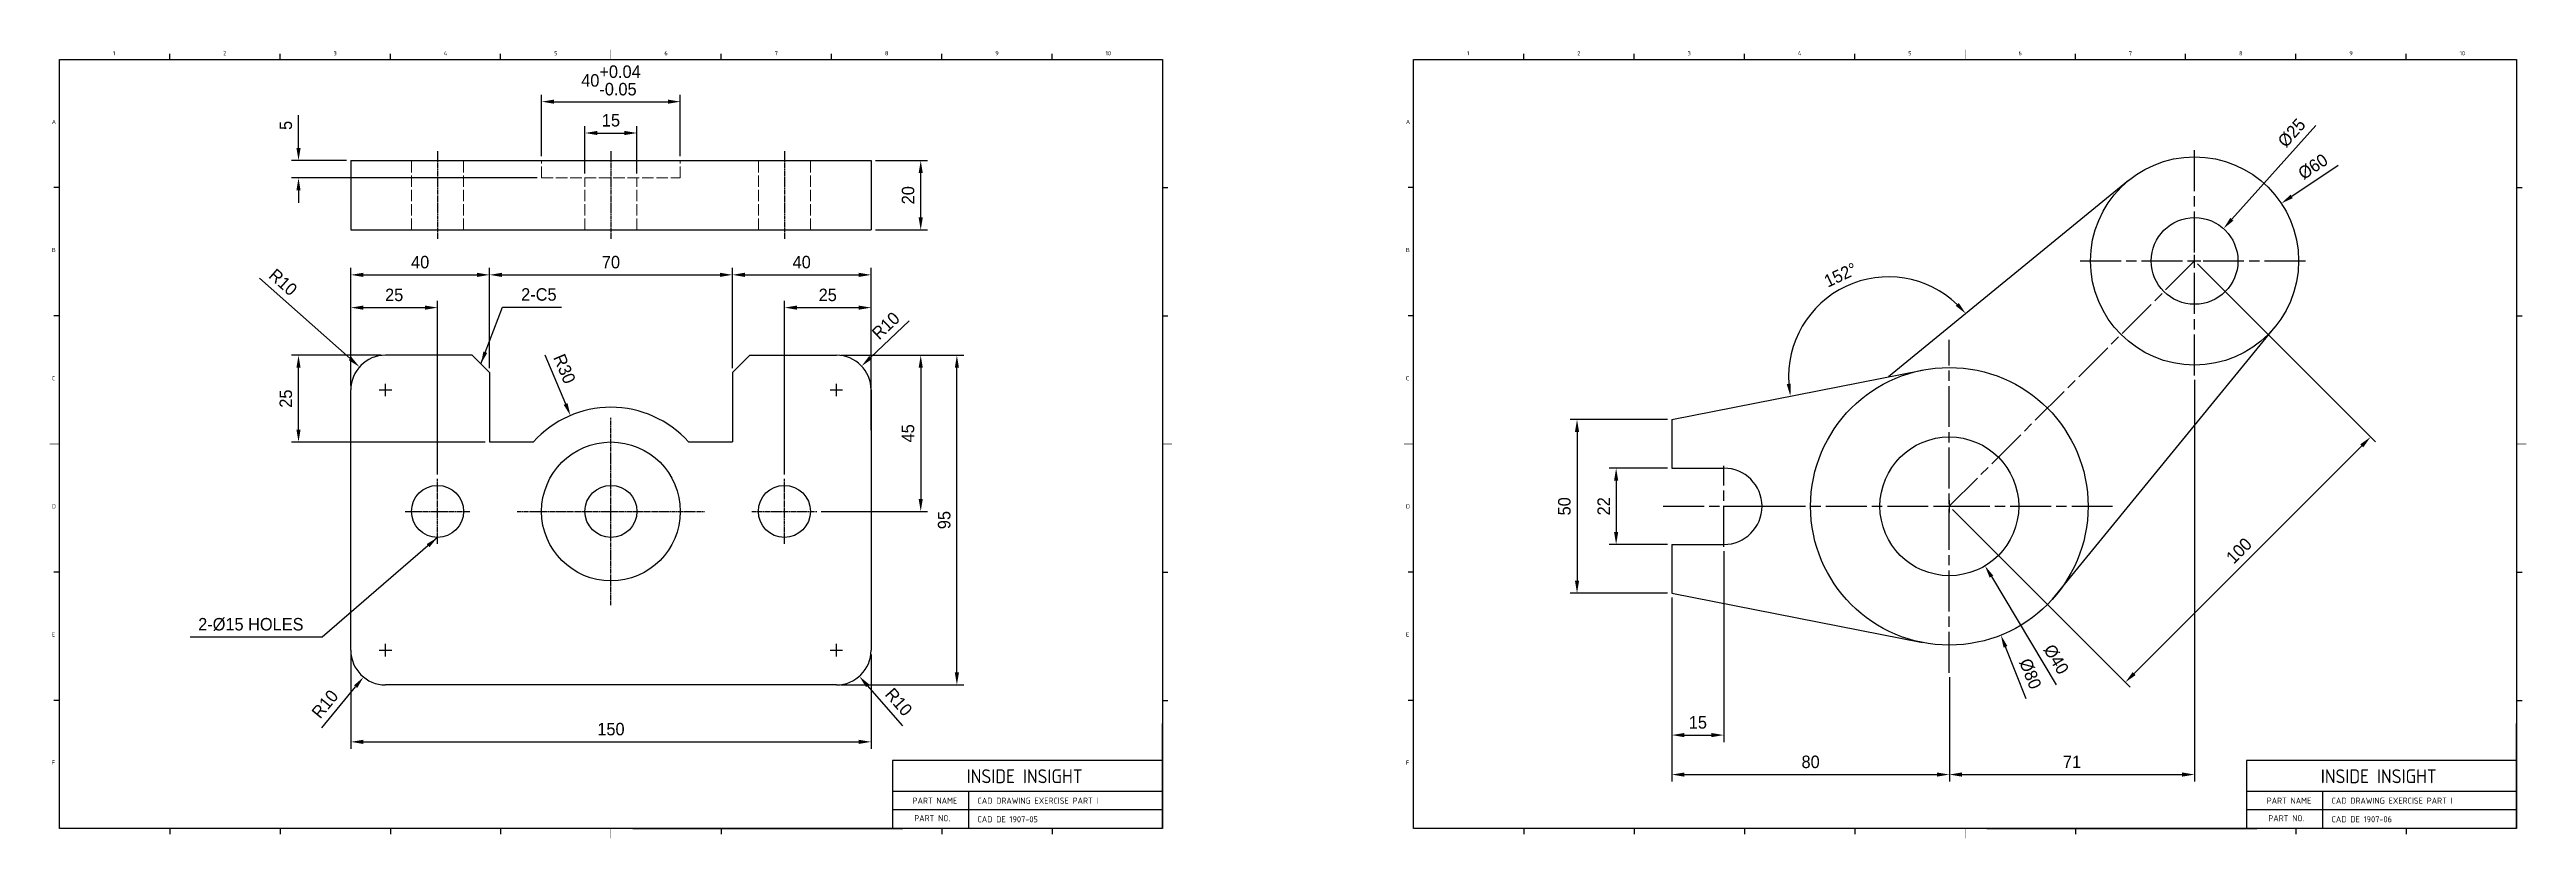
# Model space of a CAD drawing. Header units: inches. Extents: x 328 to 12229, y 132 to 477.
# Drawn here: x 1890 to 2604, y 138 to 365 of the extents above; entities that cross this region are included whole.
import ezdxf

# ---------------------------------------------------------------- set-up
doc = ezdxf.new("R2010")
doc.units = ezdxf.units.IN
doc.header["$MEASUREMENT"] = 0
for name, pattern in [('C2', [7.05, 6, -0.4, 0.25, -0.4]), ('CHAIN', [0.3543, 0.2362, -0.0295, 0.0591, -0.0295]), ('D2', [11.2, 8, -0.8, 0.4, -0.8, 0.4, -0.8]), ('DASHED', [0.2068, 0.1655, -0.0413])]:
    doc.linetypes.add(name, pattern=pattern)
doc.layers.add('1', color=1, linetype='C2')
doc.layers.add('3', color=3, linetype='D2')
doc.layers.add('2', color=6, linetype='DASHED', lineweight=18)
doc.styles.add('A', font='GENISO', dxfattribs={"bigfont": 'WHGTXT'})
doc.styles.get("Standard").update_dxf_attribs({"font": 'gulim.ttc'})
doc.dimstyles.new('inside insight', dxfattribs={"dimscale": 20, "dimtxt": 0.18, "dimasz": 0.18, "dimexe": 0.1, "dimexo": 0.0625, "dimgap": 0.09, "dimtad": 1, "dimdec": 0, "dimzin": 0, "dimdsep": 46, "dimtxsty": 'Standard', "dimcen": 0.09, "dimclrd": 3, "dimclre": 3, "dimclrt": 2, "dimadec": 0, "dimazin": 0, "dimtfac": 1, "dimtdec": 0, "dimtofl": 0, "dimtmove": 0, "dimatfit": 3, "dimfxl": 0, "dimtolj": 1, "dimtzin": 0, "dimarcsym": 0})

# ---------------------------------------------------------------- blocks, each defined once
blk = doc.blocks.new('INSIDE INSIGHT TITLE BLOCK')
at = {"linetype": 'Continuous'}
for p, q in [((721.37, 362.03), (1039.37, 362.03)), ((721.37, 140.43), (721.37, 362.03)), ((1039.37, 362.03), (1039.37, 140.43)), ((1039.37, 140.43), (721.37, 140.43))]:
    blk.add_line(p, q, dxfattribs=at)
at = {"layer": '3', "color": 3, "linetype": 'Continuous'}
for p, q in [((753.17, 362.03), (753.17, 363.63)), ((784.97, 362.03), (784.97, 363.63)), ((848.57, 362.03), (848.57, 363.63)), ((912.17, 362.03), (912.17, 363.63)), ((943.97, 362.03), (943.97, 363.63)), ((975.77, 362.03), (975.77, 363.63)), ((1007.57, 362.03), (1007.57, 363.63)), ((721.37, 325.11), (719.77, 325.11)), ((1039.37, 325.11), (1040.97, 325.11)), ((721.37, 288.19), (719.77, 288.19)), ((1039.37, 288.19), (1040.97, 288.19)), ((721.37, 214.27), (719.77, 214.27)), ((1039.37, 214.27), (1040.97, 214.27)), ((721.37, 177.35), (719.77, 177.35)), ((1039.37, 177.35), (1040.97, 177.35)), ((1039.37, 140.43), (1039.37, 170.72)), ((1039.37, 160.03), (961.55, 160.03)), ((961.55, 160.03), (961.55, 140.43)), ((1039.37, 151.12), (961.55, 151.12)), ((983.53, 140.43), (983.53, 151.12)), ((1039.37, 145.77), (961.55, 145.77)), ((753.17, 140.43), (753.17, 138.83)), ((784.97, 140.43), (784.97, 138.83)), ((816.77, 140.43), (816.77, 138.83)), ((848.57, 140.43), (848.57, 138.83)), ((886.68, 140.43), (964.49, 140.43)), ((912.17, 140.43), (912.17, 138.83)), ((975.77, 140.43), (975.77, 138.83))]:
    blk.add_line(p, q, dxfattribs=at)
at = {"layer": '3', "linetype": 'Continuous'}
blk.add_line((816.77, 362.03), (816.77, 363.63), dxfattribs=at)
at = {"layer": '3', "color": 3, "linetype": 'Continuous', "const_width": 0.12}
for points in [[(880.37, 362.03), (880.37, 364.83)], [(721.37, 251.23), (718.57, 251.23)], [(1039.37, 251.23), (1042.17, 251.23)], [(880.37, 140.43), (880.37, 137.63)]]:
    blk.add_lwpolyline(points, dxfattribs=at)
at = {"linetype": 'Continuous', "style": 'A'}
for s, height, p in [('1', 1.2, (736.77, 363.23)), ('2', 1.2, (768.57, 363.23)), ('3', 1.2, (800.37, 363.23)), ('4', 1.2, (832.17, 363.23)), ('5', 1.2, (863.97, 363.23)), ('6', 1.2, (895.77, 363.23)), ('7', 1.2, (927.57, 363.23)), ('8', 1.2, (959.37, 363.23)), ('9', 1.2, (991.17, 363.23)), ('10', 1.2, (1022.97, 363.23)), ('A', 1.2, (719.17, 343.43)), ('B', 1.2, (719.17, 306.51)), ('C', 1.2, (719.17, 269.59)), ('D', 1.2, (719.17, 232.67)), ('E', 1.2, (719.17, 195.75)), ('F', 1.2, (719.17, 158.83)), ('PART NAME', 1.782, (967.34, 147.56)), ('PART NO.', 1.782, (967.81, 142.51))]:
    blk.add_text(s, height=height, dxfattribs=at).set_placement(p)
at = {"insert": (982.94, 157.48), "char_height": 3.9942, "width": 47.99, "attachment_point": 1, "style": 'A'}
blk.add_mtext('INSIDE INSIGHT', dxfattribs=at)
blk = doc.blocks.new('*D47')
at = {"color": 3, "lineweight": -2}
for p, q in [((1976.56, 190.55), (1976.56, 163.4)), ((2126.56, 190.55), (2126.56, 163.4)), ((1980.16, 165.4), (2122.96, 165.4))]:
    blk.add_line(p, q, dxfattribs=at)
at = {"color": 3}
for points in [[(1980.16, 166), (1980.16, 164.8), (1976.56, 165.4)], [(2122.96, 164.8), (2122.96, 166), (2126.56, 165.4)]]:
    blk.add_solid(points, dxfattribs=at)
at = {"layer": 'Defpoints', "color": 0}
for p in [(1976.56, 191.8), (2126.56, 191.8), (2126.56, 165.4)]:
    blk.add_point(p, dxfattribs=at)
at = {"color": 2, "insert": (2051.56, 169.05), "char_height": 3.6, "attachment_point": 5}
blk.add_mtext('\\A1;150', dxfattribs=at)
blk = doc.blocks.new('*D48')
at = {"color": 3, "lineweight": -2}
for p, q in [((1976.56, 268.05), (1976.56, 292.52)), ((1980.16, 290.52), (1997.96, 290.52)), ((2001.56, 242.41), (2001.56, 292.52))]:
    blk.add_line(p, q, dxfattribs=at)
at = {"color": 3}
for points in [[(1980.16, 291.12), (1980.16, 289.92), (1976.56, 290.52)], [(1997.96, 289.92), (1997.96, 291.12), (2001.56, 290.52)]]:
    blk.add_solid(points, dxfattribs=at)
at = {"layer": 'Defpoints', "color": 0}
for p in [(2001.56, 290.52), (1976.56, 266.8), (2001.56, 241.16)]:
    blk.add_point(p, dxfattribs=at)
at = {"color": 2, "insert": (1989.06, 294.17), "char_height": 3.6, "attachment_point": 5}
blk.add_mtext('\\A1;25', dxfattribs=at)
blk = doc.blocks.new('*D49')
at = {"color": 3, "lineweight": -2}
for p, q in [((2101.56, 242.41), (2101.56, 292.52)), ((2105.16, 290.52), (2122.96, 290.52)), ((2126.56, 255.18), (2126.56, 292.52))]:
    blk.add_line(p, q, dxfattribs=at)
at = {"color": 3}
for points in [[(2105.16, 291.12), (2105.16, 289.92), (2101.56, 290.52)], [(2122.96, 289.92), (2122.96, 291.12), (2126.56, 290.52)]]:
    blk.add_solid(points, dxfattribs=at)
at = {"layer": 'Defpoints', "color": 0}
for p in [(2126.56, 290.52), (2126.56, 253.93), (2101.56, 241.16)]:
    blk.add_point(p, dxfattribs=at)
at = {"color": 2, "insert": (2114.06, 294.17), "char_height": 3.6, "attachment_point": 5}
blk.add_mtext('\\A1;25', dxfattribs=at)
blk = doc.blocks.new('*D50')
at = {"color": 3, "lineweight": -2}
for p, q in [((1976.56, 269.3), (1976.56, 301.97)), ((1980.16, 299.97), (2012.96, 299.97)), ((2016.56, 273.05), (2016.56, 301.97))]:
    blk.add_line(p, q, dxfattribs=at)
at = {"color": 3}
for points in [[(1980.16, 300.57), (1980.16, 299.37), (1976.56, 299.97)], [(2012.96, 299.37), (2012.96, 300.57), (2016.56, 299.97)]]:
    blk.add_solid(points, dxfattribs=at)
at = {"layer": 'Defpoints', "color": 0}
for p in [(2016.56, 299.97), (2016.56, 271.8), (1976.56, 268.05)]:
    blk.add_point(p, dxfattribs=at)
at = {"color": 2, "insert": (1996.56, 303.62), "char_height": 3.6, "attachment_point": 5}
blk.add_mtext('\\A1;40', dxfattribs=at)
blk = doc.blocks.new('*D51')
at = {"color": 3, "lineweight": -2}
for p, q in [((2086.56, 273.05), (2086.56, 301.97)), ((2090.16, 299.97), (2122.96, 299.97)), ((2126.56, 268.05), (2126.56, 301.97))]:
    blk.add_line(p, q, dxfattribs=at)
at = {"color": 3}
for points in [[(2090.16, 300.57), (2090.16, 299.37), (2086.56, 299.97)], [(2122.96, 299.37), (2122.96, 300.57), (2126.56, 299.97)]]:
    blk.add_solid(points, dxfattribs=at)
at = {"layer": 'Defpoints', "color": 0}
for p in [(2126.56, 299.97), (2086.56, 271.8), (2126.56, 266.8)]:
    blk.add_point(p, dxfattribs=at)
at = {"color": 2, "insert": (2106.56, 303.62), "char_height": 3.6, "attachment_point": 5}
blk.add_mtext('\\A1;40', dxfattribs=at)
blk = doc.blocks.new('*D52')
at = {"color": 3, "lineweight": -2}
for p, q in [((2016.56, 273.05), (2016.56, 301.97)), ((2020.16, 299.97), (2082.96, 299.97)), ((2086.56, 273.05), (2086.56, 301.97))]:
    blk.add_line(p, q, dxfattribs=at)
at = {"color": 3}
for points in [[(2020.16, 300.57), (2020.16, 299.37), (2016.56, 299.97)], [(2082.96, 299.37), (2082.96, 300.57), (2086.56, 299.97)]]:
    blk.add_solid(points, dxfattribs=at)
at = {"layer": 'Defpoints', "color": 0}
for p in [(2086.56, 299.97), (2016.56, 271.8), (2086.56, 271.8)]:
    blk.add_point(p, dxfattribs=at)
at = {"color": 2, "insert": (2051.56, 303.62), "char_height": 3.6, "attachment_point": 5}
blk.add_mtext('\\A1;70', dxfattribs=at)
blk = doc.blocks.new('*D53')
at = {"color": 3, "lineweight": -2}
for p, q in [((2117.81, 276.8), (2142.87, 276.8)), ((2140.87, 273.2), (2140.87, 235.4)), ((2112.17, 231.8), (2142.87, 231.8))]:
    blk.add_line(p, q, dxfattribs=at)
at = {"color": 3}
for points in [[(2141.47, 273.2), (2140.27, 273.2), (2140.87, 276.8)], [(2140.27, 235.4), (2141.47, 235.4), (2140.87, 231.8)]]:
    blk.add_solid(points, dxfattribs=at)
at = {"layer": 'Defpoints', "color": 0}
for p in [(2116.56, 276.8), (2110.92, 231.8), (2140.87, 231.8)]:
    blk.add_point(p, dxfattribs=at)
at = {"color": 2, "insert": (2137.23, 254.3), "char_height": 3.6, "attachment_point": 5, "rotation": 90}
blk.add_mtext('\\A1;45', dxfattribs=at)
blk = doc.blocks.new('*D54')
at = {"color": 3, "lineweight": -2}
for p, q in [((2119.06, 276.8), (2153.3, 276.8)), ((2151.3, 185.4), (2151.3, 273.2)), ((2117.81, 181.8), (2153.3, 181.8))]:
    blk.add_line(p, q, dxfattribs=at)
at = {"color": 3}
for points in [[(2151.9, 273.2), (2150.7, 273.2), (2151.3, 276.8)], [(2150.7, 185.4), (2151.9, 185.4), (2151.3, 181.8)]]:
    blk.add_solid(points, dxfattribs=at)
at = {"layer": 'Defpoints', "color": 0}
for p in [(2117.81, 276.8), (2151.3, 276.8), (2116.56, 181.8)]:
    blk.add_point(p, dxfattribs=at)
at = {"color": 2, "insert": (2147.65, 229.3), "char_height": 3.6, "attachment_point": 5, "rotation": 90}
blk.add_mtext('\\A1;95', dxfattribs=at)
blk = doc.blocks.new('*D55')
at = {"color": 3, "lineweight": -2}
for p, q in [((2127.81, 332.91), (2142.87, 332.91)), ((2140.87, 316.51), (2140.87, 329.31)), ((2127.81, 312.91), (2142.87, 312.91))]:
    blk.add_line(p, q, dxfattribs=at)
at = {"color": 3}
for points in [[(2141.47, 329.31), (2140.27, 329.31), (2140.87, 332.91)], [(2140.27, 316.51), (2141.47, 316.51), (2140.87, 312.91)]]:
    blk.add_solid(points, dxfattribs=at)
at = {"layer": 'Defpoints', "color": 0}
for p in [(2126.56, 332.91), (2140.87, 332.91), (2126.56, 312.91)]:
    blk.add_point(p, dxfattribs=at)
at = {"color": 2, "insert": (2137.23, 322.91), "char_height": 3.6, "attachment_point": 5, "rotation": 90}
blk.add_mtext('\\A1;20', dxfattribs=at)
blk = doc.blocks.new('*D56')
at = {"color": 3, "lineweight": -2}
for p, q in [((1961.48, 336.51), (1961.48, 345.96)), ((1975.31, 332.91), (1959.48, 332.91)), ((2030.31, 327.91), (1959.48, 327.91)), ((1961.48, 324.31), (1961.48, 320.71))]:
    blk.add_line(p, q, dxfattribs=at)
at = {"color": 3}
for points in [[(1960.88, 336.51), (1962.08, 336.51), (1961.48, 332.91)], [(1962.08, 324.31), (1960.88, 324.31), (1961.48, 327.91)]]:
    blk.add_solid(points, dxfattribs=at)
at = {"layer": 'Defpoints', "color": 0}
for p in [(1961.48, 332.91), (1976.56, 332.91), (2031.56, 327.91)]:
    blk.add_point(p, dxfattribs=at)
at = {"color": 2, "insert": (1957.83, 343.04), "char_height": 3.6, "attachment_point": 5, "rotation": 90}
blk.add_mtext('\\A1;5', dxfattribs=at)
blk = doc.blocks.new('*D57')
at = {"color": 3, "lineweight": -2}
for p, q in [((2031.56, 334.16), (2031.56, 351.87)), ((2071.56, 334.16), (2071.56, 351.87)), ((2035.16, 349.87), (2067.96, 349.87))]:
    blk.add_line(p, q, dxfattribs=at)
at = {"color": 3}
for points in [[(2035.16, 350.47), (2035.16, 349.27), (2031.56, 349.87)], [(2067.96, 349.27), (2067.96, 350.47), (2071.56, 349.87)]]:
    blk.add_solid(points, dxfattribs=at)
at = {"layer": 'Defpoints', "color": 0}
for p in [(2071.56, 349.87), (2031.56, 332.91), (2071.56, 332.91)]:
    blk.add_point(p, dxfattribs=at)
at = {"color": 2, "insert": (2051.56, 356), "char_height": 3.6, "attachment_point": 5}
blk.add_mtext('\\A1;40\\S+0.04^ -0.05;', dxfattribs=at)
blk = doc.blocks.new('*D58')
at = {"color": 3, "lineweight": -2}
for p, q in [((2044.06, 329.16), (2044.06, 342.84)), ((2059.06, 329.16), (2059.06, 342.84)), ((2047.66, 340.84), (2055.46, 340.84))]:
    blk.add_line(p, q, dxfattribs=at)
at = {"color": 3}
for points in [[(2047.66, 341.44), (2047.66, 340.24), (2044.06, 340.84)], [(2055.46, 340.24), (2055.46, 341.44), (2059.06, 340.84)]]:
    blk.add_solid(points, dxfattribs=at)
at = {"layer": 'Defpoints', "color": 0}
for p in [(2059.06, 340.84), (2044.06, 327.91), (2059.06, 327.91)]:
    blk.add_point(p, dxfattribs=at)
at = {"color": 2, "insert": (2051.56, 344.49), "char_height": 3.6, "attachment_point": 5}
blk.add_mtext('\\A1;15', dxfattribs=at)
blk = doc.blocks.new('*D59')
at = {"color": 3, "lineweight": -2}
blk.add_line((2032.51, 276.89), (2038.48, 262.76), dxfattribs=at)
at = {"color": 3}
for p, q in [((2049.76, 231.8), (2053.36, 231.8)), ((2051.56, 230), (2051.56, 233.6))]:
    blk.add_line(p, q, dxfattribs=at)
blk.add_solid([(2037.93, 262.52), (2039.04, 262.99), (2039.88, 259.44)], dxfattribs=at)
at = {"layer": 'Defpoints', "color": 0}
for p in [(2039.88, 259.44), (2051.56, 231.8)]:
    blk.add_point(p, dxfattribs=at)
at = {"color": 2, "insert": (2038.16, 272.9), "char_height": 3.6, "attachment_point": 5, "rotation": 292.9027}
blk.add_mtext('\\A1;R30', dxfattribs=at)
blk = doc.blocks.new('*D60')
at = {"color": 3, "lineweight": -2}
for p, q in [((1985.31, 276.8), (1959.48, 276.8)), ((1961.48, 255.4), (1961.48, 273.2)), ((2015.31, 251.8), (1959.48, 251.8))]:
    blk.add_line(p, q, dxfattribs=at)
at = {"color": 3}
for points in [[(1962.08, 273.2), (1960.88, 273.2), (1961.48, 276.8)], [(1960.88, 255.4), (1962.08, 255.4), (1961.48, 251.8)]]:
    blk.add_solid(points, dxfattribs=at)
at = {"layer": 'Defpoints', "color": 0}
for p in [(1961.48, 276.8), (1986.56, 276.8), (2016.56, 251.8)]:
    blk.add_point(p, dxfattribs=at)
at = {"color": 2, "insert": (1957.83, 264.3), "char_height": 3.6, "attachment_point": 5, "rotation": 90}
blk.add_mtext('\\A1;25', dxfattribs=at)
blk = doc.blocks.new('*D61')
at = {"color": 3}
for p, q in [((1986.56, 190), (1986.56, 193.6)), ((1984.76, 191.8), (1988.36, 191.8))]:
    blk.add_line(p, q, dxfattribs=at)
at = {"color": 3, "lineweight": -2}
blk.add_line((1968.21, 169.42), (1977.94, 181.29), dxfattribs=at)
at = {"color": 3}
blk.add_solid([(1978.4, 180.91), (1977.48, 181.67), (1980.22, 184.07)], dxfattribs=at)
at = {"layer": 'Defpoints', "color": 0}
for p in [(1986.56, 191.8), (1980.22, 184.07)]:
    blk.add_point(p, dxfattribs=at)
at = {"color": 2, "insert": (1969.11, 176.27), "char_height": 3.6, "attachment_point": 5, "rotation": 50.66394}
blk.add_mtext('\\A1;R10', dxfattribs=at)
blk = doc.blocks.new('*D62')
at = {"color": 3}
for p, q in [((2116.56, 190), (2116.56, 193.6)), ((2114.76, 191.8), (2118.36, 191.8))]:
    blk.add_line(p, q, dxfattribs=at)
at = {"color": 3, "lineweight": -2}
blk.add_line((2135.67, 170.06), (2125.54, 181.59), dxfattribs=at)
at = {"color": 3}
blk.add_solid([(2125.99, 181.98), (2125.09, 181.19), (2123.16, 184.29)], dxfattribs=at)
at = {"layer": 'Defpoints', "color": 0}
for p in [(2116.56, 191.8), (2123.16, 184.29)]:
    blk.add_point(p, dxfattribs=at)
at = {"color": 2, "insert": (2134.53, 176.88), "char_height": 3.6, "attachment_point": 5, "rotation": 311.30733}
blk.add_mtext('\\A1;R10', dxfattribs=at)
blk = doc.blocks.new('*D63')
at = {"color": 3, "lineweight": -2}
blk.add_line((1976.38, 275.82), (1950.21, 298.99), dxfattribs=at)
at = {"color": 3}
for p, q in [((1984.76, 266.8), (1988.36, 266.8)), ((1986.56, 265), (1986.56, 268.6))]:
    blk.add_line(p, q, dxfattribs=at)
blk.add_solid([(1975.98, 275.37), (1976.77, 276.27), (1979.07, 273.43)], dxfattribs=at)
at = {"layer": 'Defpoints', "color": 0}
for p in [(1979.07, 273.43), (1986.56, 266.8)]:
    blk.add_point(p, dxfattribs=at)
at = {"color": 2, "insert": (1957.03, 297.83), "char_height": 3.6, "attachment_point": 5, "rotation": 318.47948}
blk.add_mtext('\\A1;R10', dxfattribs=at)
blk = doc.blocks.new('*D64')
at = {"color": 3, "lineweight": -2}
blk.add_line((2137.57, 286.71), (2126.43, 276.16), dxfattribs=at)
at = {"color": 3}
for p, q in [((2114.76, 266.8), (2118.36, 266.8)), ((2116.56, 265), (2116.56, 268.6))]:
    blk.add_line(p, q, dxfattribs=at)
blk.add_solid([(2126.02, 276.59), (2126.84, 275.72), (2123.82, 273.68)], dxfattribs=at)
at = {"layer": 'Defpoints', "color": 0}
for p in [(2123.82, 273.68), (2116.56, 266.8)]:
    blk.add_point(p, dxfattribs=at)
at = {"color": 2, "insert": (2130.8, 285.32), "char_height": 3.6, "attachment_point": 5, "rotation": 43.45534}
blk.add_mtext('\\A1;R10', dxfattribs=at)
blk = doc.blocks.new('*D65')
at = {"color": 3, "lineweight": -2}
for p, q in [((2357.43, 207.02), (2357.43, 153.97)), ((2437.43, 184.02), (2437.43, 153.97)), ((2361.03, 155.97), (2433.83, 155.97))]:
    blk.add_line(p, q, dxfattribs=at)
at = {"color": 3}
for points in [[(2361.03, 156.57), (2361.03, 155.37), (2357.43, 155.97)], [(2433.83, 155.37), (2433.83, 156.57), (2437.43, 155.97)]]:
    blk.add_solid(points, dxfattribs=at)
at = {"layer": 'Defpoints', "color": 0}
for p in [(2357.43, 208.27), (2437.43, 185.27), (2437.43, 155.97)]:
    blk.add_point(p, dxfattribs=at)
at = {"color": 2, "insert": (2397.43, 159.62), "char_height": 3.6, "attachment_point": 5}
blk.add_mtext('\\A1;80', dxfattribs=at)
blk = doc.blocks.new('*D66')
at = {"color": 3, "lineweight": -2}
for p, q in [((2508.14, 269.73), (2508.14, 153.97)), ((2437.43, 182.77), (2437.43, 153.97)), ((2441.03, 155.97), (2504.54, 155.97))]:
    blk.add_line(p, q, dxfattribs=at)
at = {"color": 3}
for points in [[(2441.03, 156.57), (2441.03, 155.37), (2437.43, 155.97)], [(2504.54, 155.37), (2504.54, 156.57), (2508.14, 155.97)]]:
    blk.add_solid(points, dxfattribs=at)
at = {"layer": 'Defpoints', "color": 0}
for p in [(2508.14, 270.98), (2437.43, 184.02), (2508.14, 155.97)]:
    blk.add_point(p, dxfattribs=at)
at = {"color": 2, "insert": (2472.78, 159.62), "char_height": 3.6, "attachment_point": 5}
blk.add_mtext('\\A1;71', dxfattribs=at)
blk = doc.blocks.new('*D67')
at = {"color": 3, "lineweight": -2}
for p, q in [((2509.02, 303.1), (2560.29, 251.83)), ((2490.71, 185.08), (2556.33, 250.7)), ((2438.31, 232.39), (2489.58, 181.12))]:
    blk.add_line(p, q, dxfattribs=at)
at = {"color": 3}
for points in [[(2556.75, 250.27), (2555.9, 251.12), (2558.87, 253.24)], [(2490.28, 185.5), (2491.13, 184.65), (2488.16, 182.53)]]:
    blk.add_solid(points, dxfattribs=at)
at = {"layer": 'Defpoints', "color": 0}
for p in [(2508.14, 303.98), (2558.87, 253.24), (2437.43, 233.27)]:
    blk.add_point(p, dxfattribs=at)
at = {"color": 2, "insert": (2520.94, 220.47), "char_height": 3.6, "attachment_point": 5, "rotation": 45}
blk.add_mtext('\\A1;100', dxfattribs=at)
blk = doc.blocks.new('*D68')
at = {"color": 3, "lineweight": -2}
for p, q in [((2356.18, 258.27), (2328.09, 258.27)), ((2330.09, 254.67), (2330.09, 211.87)), ((2356.18, 208.27), (2328.09, 208.27))]:
    blk.add_line(p, q, dxfattribs=at)
at = {"color": 3}
for points in [[(2330.69, 254.67), (2329.49, 254.67), (2330.09, 258.27)], [(2329.49, 211.87), (2330.69, 211.87), (2330.09, 208.27)]]:
    blk.add_solid(points, dxfattribs=at)
at = {"layer": 'Defpoints', "color": 0}
for p in [(2357.43, 258.27), (2330.09, 208.27), (2357.43, 208.27)]:
    blk.add_point(p, dxfattribs=at)
at = {"color": 2, "insert": (2326.45, 233.27), "char_height": 3.6, "attachment_point": 5, "rotation": 90}
blk.add_mtext('\\A1;50', dxfattribs=at)
blk = doc.blocks.new('*D69')
at = {"color": 3, "lineweight": -2}
for p, q in [((2356.18, 244.27), (2339.36, 244.27)), ((2341.36, 240.67), (2341.36, 225.87)), ((2356.18, 222.27), (2339.36, 222.27))]:
    blk.add_line(p, q, dxfattribs=at)
at = {"color": 3}
for points in [[(2341.96, 240.67), (2340.76, 240.67), (2341.36, 244.27)], [(2340.76, 225.87), (2341.96, 225.87), (2341.36, 222.27)]]:
    blk.add_solid(points, dxfattribs=at)
at = {"layer": 'Defpoints', "color": 0}
for p in [(2357.43, 244.27), (2341.36, 222.27), (2357.43, 222.27)]:
    blk.add_point(p, dxfattribs=at)
at = {"color": 2, "insert": (2337.76, 233.27), "char_height": 3.6, "attachment_point": 5, "rotation": 90}
blk.add_mtext('\\A1;22', dxfattribs=at)
blk = doc.blocks.new('*D70')
at = {"color": 3, "lineweight": -2}
for p, q in [((2372.43, 220.32), (2372.43, 165.35)), ((2357.43, 207.02), (2357.43, 165.35)), ((2361.03, 167.35), (2368.83, 167.35))]:
    blk.add_line(p, q, dxfattribs=at)
at = {"color": 3}
for points in [[(2361.03, 167.95), (2361.03, 166.75), (2357.43, 167.35)], [(2368.83, 166.75), (2368.83, 167.95), (2372.43, 167.35)]]:
    blk.add_solid(points, dxfattribs=at)
at = {"layer": 'Defpoints', "color": 0}
for p in [(2372.43, 221.57), (2357.43, 208.27), (2372.43, 167.35)]:
    blk.add_point(p, dxfattribs=at)
at = {"color": 2, "insert": (2364.93, 170.99), "char_height": 3.6, "attachment_point": 5}
blk.add_mtext('\\A1;15', dxfattribs=at)
blk = doc.blocks.new('*D71')
at = {"color": 3, "lineweight": -2}
blk.add_arc((2419.87, 270.58), 28.8, 46.42824, 183.98383, dxfattribs=at)
at = {"color": 3}
for points in [[(2439.27, 291.03), (2440.15, 291.85), (2442.16, 288.8)], [(2390.54, 268.5), (2391.73, 268.66), (2391.61, 265.01)]]:
    blk.add_solid(points, dxfattribs=at)
at = {"layer": 'Defpoints', "color": 0}
for p in [(2489.11, 327.17), (2419.92, 299.37), (2429.69, 272.51), (2419.87, 270.58), (2357.43, 258.27)]:
    blk.add_point(p, dxfattribs=at)
at = {"color": 2, "insert": (2406.05, 299.93), "char_height": 3.6, "attachment_point": 5, "rotation": 25.20603}
blk.add_mtext('\\A1;152%%d', dxfattribs=at)
blk = doc.blocks.new('*D72')
at = {"color": 3}
for p, q in [((2435.63, 233.27), (2439.23, 233.27)), ((2437.43, 231.47), (2437.43, 235.07))]:
    blk.add_line(p, q, dxfattribs=at)
at = {"color": 3, "lineweight": -2}
blk.add_line((2449.56, 213.03), (2468.23, 181.87), dxfattribs=at)
at = {"color": 3}
blk.add_solid([(2450.07, 213.33), (2449.04, 212.72), (2447.71, 216.11)], dxfattribs=at)
at = {"layer": 'Defpoints', "color": 0}
for p in [(2427.15, 250.43), (2447.71, 216.11)]:
    blk.add_point(p, dxfattribs=at)
at = {"color": 2, "insert": (2468.22, 189.16), "char_height": 3.6, "attachment_point": 5, "rotation": 300.93274}
blk.add_mtext('\\A1;%%c40', dxfattribs=at)
blk = doc.blocks.new('*D73')
at = {"color": 3}
for p, q in [((2435.63, 233.27), (2439.23, 233.27)), ((2437.43, 231.47), (2437.43, 235.07))]:
    blk.add_line(p, q, dxfattribs=at)
at = {"color": 3, "lineweight": -2}
blk.add_line((2459.6, 177.81), (2453.61, 192.79), dxfattribs=at)
at = {"color": 3}
blk.add_solid([(2454.17, 193.01), (2453.06, 192.56), (2452.28, 196.13)], dxfattribs=at)
at = {"layer": 'Defpoints', "color": 0}
for p in [(2422.57, 270.41), (2452.28, 196.13)]:
    blk.add_point(p, dxfattribs=at)
at = {"color": 2, "insert": (2460.75, 185.01), "char_height": 3.6, "attachment_point": 5, "rotation": 291.79428}
blk.add_mtext('\\A1;%%c80', dxfattribs=at)
blk = doc.blocks.new('*D74')
at = {"color": 3, "lineweight": -2}
blk.add_line((2518.88, 315.98), (2543.11, 343.04), dxfattribs=at)
at = {"color": 3}
for p, q in [((2506.34, 303.98), (2509.94, 303.98)), ((2508.14, 302.18), (2508.14, 305.78))]:
    blk.add_line(p, q, dxfattribs=at)
blk.add_solid([(2518.43, 316.38), (2519.32, 315.58), (2516.47, 313.29)], dxfattribs=at)
at = {"layer": 'Defpoints', "color": 0}
for p in [(2516.47, 313.29), (2499.8, 294.67)]:
    blk.add_point(p, dxfattribs=at)
at = {"color": 2, "insert": (2536.14, 340.87), "char_height": 3.6, "attachment_point": 5, "rotation": 48.16341}
blk.add_mtext('\\A1;%%c25', dxfattribs=at)
blk = doc.blocks.new('*D75')
at = {"color": 3, "lineweight": -2}
blk.add_line((2549.57, 331.48), (2536.13, 322.56), dxfattribs=at)
at = {"color": 3}
for p, q in [((2506.34, 303.98), (2509.94, 303.98)), ((2508.14, 302.18), (2508.14, 305.78))]:
    blk.add_line(p, q, dxfattribs=at)
blk.add_solid([(2535.8, 323.06), (2536.46, 322.06), (2533.13, 320.57)], dxfattribs=at)
at = {"layer": 'Defpoints', "color": 0}
for p in [(2533.13, 320.57), (2483.14, 287.39)]:
    blk.add_point(p, dxfattribs=at)
at = {"color": 2, "insert": (2542.28, 331.13), "char_height": 3.6, "attachment_point": 5, "rotation": 33.57948}
blk.add_mtext('\\A1;%%c60', dxfattribs=at)

msp = doc.modelspace()

# ---------------------------------------------------------------- linework, layer by layer
for p, q in [((1976.559826, 332.913303), (2126.559826, 332.913303)), ((1976.559826, 332.913303), (1976.559826, 312.913303)), ((2126.559826, 332.913303), (2126.559826, 312.913303)), ((2489.105596, 327.17166), (2419.865048, 270.577998)), ((1976.559826, 312.913303), (2126.559826, 312.913303)), ((2467.188959, 206.54627), (2531.356527, 284.985115)), ((2011.559826, 276.804796), (1986.559826, 276.804796)), ((2011.559826, 276.804796), (2016.559826, 271.804796)), ((2016.559826, 271.804796), (2016.559826, 251.804796)), ((2086.559826, 271.804796), (2091.559826, 276.804796)), ((2086.559826, 271.804796), (2086.559826, 251.804796)), ((2091.559826, 276.804796), (2116.559826, 276.804796)), ((2357.425727, 258.269856), (2429.689727, 272.514655)), ((1976.559826, 191.804796), (1976.559826, 266.804796)), ((2126.559826, 266.804796), (2126.559826, 191.804796)), ((2357.425727, 258.269856), (2357.425727, 244.269856)), ((2016.559826, 251.804796), (2029.199146, 251.804796)), ((2073.920505, 251.804796), (2086.559826, 251.804796)), ((2357.425727, 244.269856), (2372.425727, 244.269856)), ((2357.425727, 222.269856), (2372.425727, 222.269856)), ((2357.425727, 222.269856), (2357.425727, 208.269856)), ((2357.425727, 208.269856), (2429.689727, 194.025056)), ((2116.559826, 181.804796), (1986.559826, 181.804796))]:
    msp.add_line(p, q)
for centre, radius in [((2508.136405, 303.980534), 30), ((2508.136405, 303.980534), 12.5), ((2437.425727, 233.269856), 40), ((2051.559826, 231.804796), 20), ((2437.425727, 233.269856), 20), ((2001.559826, 231.804796), 7.5), ((2051.559826, 231.804796), 7.5), ((2101.559826, 231.804796), 7.5)]:
    msp.add_circle(centre, radius)
for centre, radius, start, end in [((1986.559826, 266.804796), 10, 90, 180), ((2116.559826, 266.804796), 10, 0, 90), ((2051.559826, 231.804796), 30, 41.810314896, 138.189685104), ((2372.425727, 233.269856), 11, 270, 90), ((1986.559826, 191.804796), 10, 180, 270), ((2116.559826, 191.804796), 10, 270, 0)]:
    msp.add_arc(centre, radius, start, end)
at = {"layer": '1', "linetype": 'CHAIN', "ltscale": 50}
for p, q in [((2508.136405, 270.980534), (2508.136405, 336.980534)), ((2508.136405, 303.980534), (2437.425727, 233.269856)), ((2475.136405, 303.980534), (2541.136405, 303.980534)), ((2437.425727, 185.269856), (2437.425727, 281.269856)), ((2372.425727, 221.569856), (2372.425727, 244.969856)), ((2354.896134, 233.269856), (2384.125727, 233.269856)), ((2384.125727, 233.269856), (2485.425727, 233.269856))]:
    msp.add_line(p, q, dxfattribs=at)
at = {"layer": '1', "linetype": 'CHAIN', "ltscale": 5.222625}
for p, q in [((2001.559826, 335.616006), (2001.559826, 310.210601)), ((2051.559826, 335.616006), (2051.559826, 310.210601)), ((2101.559826, 335.616006), (2101.559826, 310.210601)), ((2051.559826, 204.804796), (2051.559826, 258.804796)), ((2001.559826, 222.444796), (2001.559826, 241.164796)), ((2101.559826, 222.444796), (2101.559826, 241.164796)), ((1992.199826, 231.804796), (2010.919826, 231.804796)), ((2024.559826, 231.804796), (2078.559826, 231.804796)), ((2092.199826, 231.804796), (2110.919826, 231.804796))]:
    msp.add_line(p, q, dxfattribs=at)
at = {"layer": '2', "color": 2, "ltscale": 20}
for p, q in [((1994.059826, 312.913303), (1994.059826, 332.913303)), ((2009.059826, 312.913303), (2009.059826, 332.913303)), ((2031.559826, 327.913303), (2031.559826, 332.913303)), ((2071.559826, 327.913303), (2071.559826, 332.913303)), ((2094.059826, 312.913303), (2094.059826, 332.913303)), ((2109.059826, 312.913303), (2109.059826, 332.913303)), ((2031.559826, 327.913303), (2071.559826, 327.913303)), ((2044.059826, 312.913303), (2044.059826, 327.913303)), ((2059.059826, 312.913303), (2059.059826, 327.913303))]:
    msp.add_line(p, q, dxfattribs=at)
at = {"layer": '3', "color": 3, "linetype": 'Continuous'}
for p, q in [((2178.759826, 140.427268), (2178.759826, 138.827268)), ((2569.156896, 140.427268), (2569.156896, 138.827268))]:
    msp.add_line(p, q, dxfattribs=at)

# ---------------------------------------------------------------- block references
for p in [(1171.19121, 0), (1561.588281, 0)]:
    msp.add_blockref('INSIDE INSIGHT TITLE BLOCK', p)

# ---------------------------------------------------------------- texts
at = {"linetype": 'Continuous', "style": 'A'}
for s, p in [('CAD DRAWING EXERCISE PART I', (2157.232434, 147.555268)), ('CAD DE 1907-05', (2157.232434, 142.209268)), ('CAD DRAWING EXERCISE PART I', (2547.629504, 147.555268)), ('CAD DE 1907-06', (2547.629504, 142.209268))]:
    msp.add_text(s, height=1.782, dxfattribs=at).set_placement(p)
at = {"color": 2, "char_height": 3.6}
for s, insert, attachment_point in [('2-C5', (2025.671433, 292.470023), 7), ('2-Ø15 HOLES', (1962.9178, 197.359506), 9)]:
    msp.add_mtext(s, dxfattribs=dict(at, insert=insert, attachment_point=attachment_point))

# ---------------------------------------------------------------- dimensions: what is measured, and where the dimension line sits
dim = msp.add_linear_dim(base=(2071.559826, 349.868542), p1=(2031.559826, 332.913303), p2=(2071.559826, 332.913303), dimstyle='inside insight', override={"dimgap": 0.09, "dimdec": 0, "dimtol": 1, "dimlim": 0, "dimtp": 0.04, "dimtm": 0.05, "dimtdec": 2})
dim.commit()
dim.dimension.update_dxf_attribs({"geometry": '*D57', "text_midpoint": (2051.559826, 356.003542)})
for base, p1, p2, picture, middle in [((1961.477025, 332.913303), (2031.559826, 327.913303), (1976.559826, 332.913303), '*D56', (1957.833824, 343.036504)), ((2140.874526, 332.913303), (2126.559826, 312.913303), (2126.559826, 332.913303), '*D55', (2137.229526, 322.913303)), ((1961.477025, 276.804796), (2016.559826, 251.804796), (1986.559826, 276.804796), '*D60', (1957.832024, 264.304796)), ((2140.874526, 231.804796), (2116.559826, 276.804796), (2110.919826, 231.804796), '*D53', (2137.227726, 254.304796)), ((2151.295986, 276.804796), (2116.559826, 181.804796), (2117.809826, 276.804796), '*D54', (2147.650985, 229.304796))]:
    dim = msp.add_linear_dim(base=base, p1=p1, p2=p2, angle=90, dimstyle='inside insight')
    dim.commit()
    dim.dimension.update_dxf_attribs({"geometry": picture, "text_midpoint": middle})
for base, p1, p2, picture, middle in [((2059.059826, 340.844156), (2044.059826, 327.913303), (2059.059826, 327.913303), '*D58', (2051.559826, 344.492756)), ((2016.559826, 299.972787), (1976.559826, 268.054796), (2016.559826, 271.804796), '*D50', (1996.559826, 303.619587)), ((2086.559826, 299.972787), (2016.559826, 271.804796), (2086.559826, 271.804796), '*D52', (2051.559826, 303.619587)), ((2126.559826, 299.972787), (2086.559826, 271.804796), (2126.559826, 266.804796), '*D51', (2106.559826, 303.619587)), ((2001.559826, 290.520274), (1976.559826, 266.804796), (2001.559826, 241.164796), '*D48', (1989.059826, 294.165274)), ((2126.559826, 290.520274), (2101.559826, 241.164796), (2126.559826, 253.929787), '*D49', (2114.059826, 294.165274)), ((2508.136405, 155.973268), (2437.425727, 184.019856), (2508.136405, 270.980534), '*D66', (2472.781066, 159.621868)), ((2372.425727, 167.346214), (2357.425727, 208.269856), (2372.425727, 221.569856), '*D70', (2364.925727, 170.994814)), ((2437.425727, 155.973268), (2357.425727, 208.269856), (2437.425727, 185.269856), '*D65', (2397.425727, 159.618268)), ((2126.559826, 165.403478), (1976.559826, 191.804796), (2126.559826, 191.804796), '*D47', (2051.559826, 169.052078))]:
    dim = msp.add_linear_dim(base=base, p1=p1, p2=p2, dimstyle='inside insight')
    dim.commit()
    dim.dimension.update_dxf_attribs({"geometry": picture, "text_midpoint": middle})
for p1, p2, picture, middle in [((2499.7988, 294.667407), (2516.474011, 313.293661), '*D74', (2538.928518, 338.375403)), ((2427.145098, 250.425282), (2447.706356, 216.114429), '*D72', (2465.008655, 187.241844))]:
    dim = msp.add_diameter_dim_2p(p1=p1, p2=p2, dimstyle='inside insight')
    dim.commit()
    dim.dimension.update_dxf_attribs({"geometry": picture, "text_midpoint": middle, "dimtype": 163})
for p1, p2, picture, middle in [((2483.142822, 287.38774), (2533.129988, 320.573328), '*D75', (2542.28031, 331.133375)), ((2422.574725, 270.410773), (2452.27673, 196.128939), '*D73', (2460.745282, 185.014686))]:
    dim = msp.add_diameter_dim_2p(p1=p1, p2=p2, dimstyle='inside insight')
    dim.commit()
    dim.dimension.update_dxf_attribs({"geometry": picture, "text_midpoint": middle})
dim = msp.add_angular_dim_2l(base=(2419.919854, 299.37475), line1=((2489.105596, 327.17166), (2419.865048, 270.577998)), line2=((2357.425727, 258.269856), (2429.689727, 272.514655)), dimstyle='inside insight')
dim.commit()
dim.dimension.update_dxf_attribs({"geometry": '*D71', "text_midpoint": (2406.047376, 299.934022)})
dim = msp.add_radius_dim(center=(1986.559826, 266.804796), mpoint=(1979.072642, 273.433678), dimstyle='inside insight')
dim.commit()
dim.dimension.update_dxf_attribs({"geometry": '*D63', "text_midpoint": (1954.605273, 295.096203), "dimtype": 164})
for p1, p2, distance, picture, middle in [((2437.425727, 233.269856), (2508.136405, 303.980534), -71.752491, '*D67', (2520.937789, 220.468471)), ((2357.425727, 258.269856), (2357.425727, 208.269856), -27.332911, '*D68', (2326.447816, 233.269856)), ((2357.425727, 244.269856), (2357.425727, 222.269856), -16.061281, '*D69', (2337.760846, 233.269856))]:
    dim = msp.add_aligned_dim(p1=p1, p2=p2, distance=distance, dimstyle='inside insight')
    dim.commit()
    dim.dimension.update_dxf_attribs({"geometry": picture, "text_midpoint": middle})
for center, mpoint, picture, middle in [((2116.559826, 266.804796), (2123.818932, 273.682686), '*D64', (2130.797041, 285.323053)), ((2051.559826, 231.804796), (2039.884803, 259.439807), '*D59', (2038.158732, 272.900851)), ((1986.559826, 191.804796), (1980.221148, 184.070382), '*D61', (1969.112111, 176.274135)), ((2116.559826, 191.804796), (2123.160804, 184.292999), '*D62', (2134.531445, 176.883499))]:
    dim = msp.add_radius_dim(center=center, mpoint=mpoint, dimstyle='inside insight')
    dim.commit()
    dim.dimension.update_dxf_attribs({"geometry": picture, "text_midpoint": middle})

# ---------------------------------------------------------------- leaders
at = {"annotation_type": 0, "has_hookline": 1}
for points, hookline_direction, text_width in [([(2014.059826, 274.304796), (2020.271433, 290.670023), (2023.871433, 290.670023)], 0, 11.6316), ([(2001.559826, 224.304796), (1968.3178, 195.559506), (1964.7178, 195.559506)], 1, 32.6592)]:
    msp.add_leader(points, dimstyle='inside insight', dxfattribs=dict(at, hookline_direction=hookline_direction, text_width=text_width))

doc.saveas('drawing.dxf')
